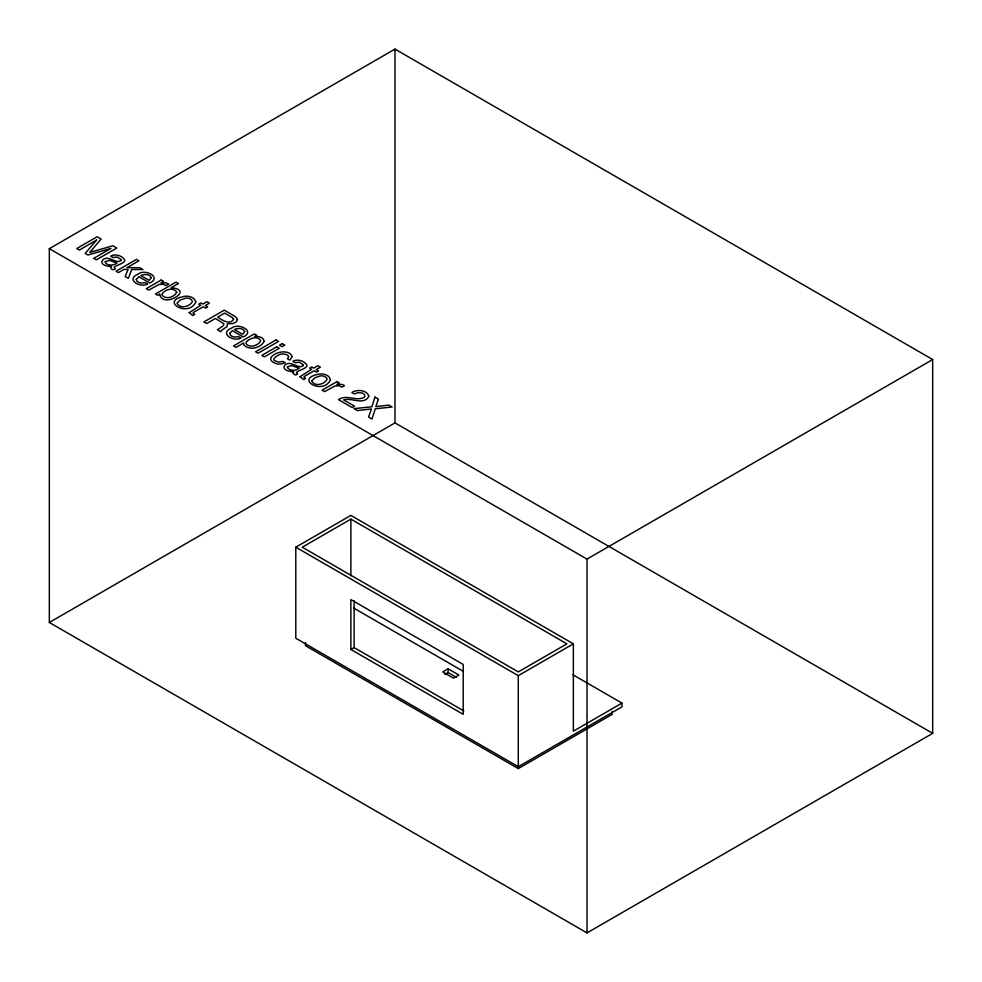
<?xml version="1.0" encoding="UTF-8"?>
<svg xmlns="http://www.w3.org/2000/svg" width="982" height="982" viewBox="0 0 982 982"><rect width="100%" height="100%" fill="white"/><g stroke="black" fill="none" stroke-linecap="round" stroke-linejoin="round"><path stroke-width="1.47" d="M49.321 248.667L394.985 49.1L932.679 359.535L932.679 733.333L587.015 932.9L49.321 622.465L49.321 248.667L587.015 559.102L932.679 359.535M49.321 622.465L394.985 422.898L932.679 733.333M295.791 547.195L350.881 515.403L573.365 643.848L573.365 731.16L621.974 703.1L621.974 706.831L518.287 766.697L295.791 638.239L295.791 547.195L518.287 675.653L573.365 643.848M350.881 519.134L302.272 547.195L518.287 671.909L566.896 643.848L350.881 519.134L350.881 575.808M350.881 649.47L463.209 714.319L463.209 664.433L350.881 599.585L350.881 649.47L354.121 647.592L463.799 710.919M448.087 668.803L442.686 671.921L453.488 678.157L458.889 675.039L448.087 668.803L448.087 672.535L456.483 677.384M444.846 674.413L448.087 672.535M305.512 642.731L305.512 645.726L518.287 768.575L612.252 714.319L612.252 711.324M572.972 674.806L621.974 703.1M353.532 607.968L463.529 671.479M587.015 559.102L587.015 932.9M518.287 675.653L518.287 768.575M394.985 49.1L394.985 422.898M354.121 600.739L354.121 647.592M292.12 356.589L289.8 360.124L287.37 358.712L288.647 356.81L288.291 355.815C284.105 351.998 276.973 354.551 274.015 358.675A4.345 2.504 0 0 0 274.604 360.676L278.876 362.162L282.755 361.376L285.185 362.788L281.883 363.843A7.23 4.173 0 0 1 277.268 363.917C257.861 358.295 287.64 344.756 292.12 356.589M189.17 312.681L192.791 315.529L194.767 314.387L193.024 313.258L193.54 312.35L203.274 306.74L205.655 308.115L207.693 306.924L205.312 305.549L209.473 303.156L206.944 301.695L202.783 304.089L200.77 302.922L198.72 304.113L200.733 305.279L189.17 312.681M300.05 376.695L303.684 379.555L305.66 378.414L303.917 377.284L304.432 376.376L314.166 370.754L316.535 372.129L318.585 370.95L316.204 369.576L320.365 367.17L317.837 365.709L313.675 368.115L311.65 366.949L309.612 368.127L311.625 369.293L300.05 376.695M136.265 279.416C136.719 283.16 142.194 283.565 145.115 282.607L147.57 284.031C139.984 288.401 125.021 279.084 138.499 273.941C144.98 268.614 162.275 277.255 149.755 283.012L138.843 276.703L136.265 279.416M229.739 333.389C230.181 337.121 235.655 337.526 238.577 336.568L241.044 337.992C233.446 342.362 218.483 333.045 231.961 327.902C238.442 322.575 255.737 331.216 243.229 336.973L232.304 330.664L229.739 333.389M121.203 259.69L121.13 260.512C115.631 264.502 108.486 254.338 102.619 260.009C99.072 264.698 108.216 266.883 111.567 266.355L110.622 267.411L111.592 269.019L113.568 269.878L115.41 268.798C110.021 266.282 124.395 264.342 124.751 260.439L124.616 259.702C121.682 255.492 115.262 253.491 110.659 256.155L112.991 257.505L117.226 257.026L121.203 259.69M303.389 364.862L303.315 365.697C297.816 369.686 290.672 359.51 284.805 365.194C281.245 369.883 290.402 372.068 293.753 371.54L292.808 372.583L293.778 374.203L295.754 375.05L297.595 373.982C292.206 371.466 306.58 369.527 306.936 365.623L306.801 364.887C303.868 360.676 297.448 358.675 292.845 361.339L295.177 362.689L299.412 362.211L303.389 364.862M177.325 302.91L177.239 303.659C180.393 309.281 190.091 306.458 192.484 301.511L191.686 299.866L189.44 298.54A4.824 2.786 0 0 0 185.524 298.184L180.258 300.013L177.325 302.91M311.994 380.66L311.895 381.397C315.05 387.031 324.747 384.208 327.141 379.248L326.355 377.604L324.097 376.29A4.824 2.786 0 0 0 320.181 375.922L314.915 377.763L311.994 380.66M237.435 319.408L236.453 321.63L233.151 323.52L227.247 323.827L227.198 326.478L221.686 330.234L220.864 331.744L217.464 329.78L223.43 325.57L223.835 323.765L215.426 318.475L206.65 323.532L203.888 321.936L224.326 310.14L235.754 316.928L237.435 319.408M176.662 292.145C174.735 297.129 165.651 300.038 162.079 295.079L162.03 294.17C164.522 289.518 173.654 286.842 176.662 292.145M159.698 294.232C162.435 309.355 195.627 289.371 171.015 287.836L178.429 283.553L175.999 282.153L155.475 293.999L157.795 295.324L159.698 294.232M195.823 301.793C188.937 318.499 157.857 300.455 185.524 296.208A8.703 5.02 0 0 1 191.208 297.08L194.141 298.737L195.823 301.793M330.48 379.543C323.606 396.249 292.513 378.193 320.181 373.946A8.703 5.02 0 0 1 325.864 374.817L328.798 376.487L330.48 379.543M105.344 261.593L105.197 262.354C107.75 266.036 113.777 265.754 117.054 263.053L109.358 260.377L105.344 261.593M287.53 366.777L287.382 367.538C289.935 371.221 295.963 370.938 299.24 368.238L291.544 365.562L287.53 366.777M151.265 277.661L149.178 280.373L140.892 275.598C144.035 273.978 149.78 273.72 151.265 277.661M244.727 331.621L242.64 334.334L234.367 329.559C237.497 327.939 243.241 327.681 244.727 331.621M233.544 319.248C230.169 325.558 221.551 319.837 217.734 317.137L224.718 313.111L232.648 317.812L233.544 319.248M368.851 396.225C364.113 405.738 351.458 397.329 343.663 399.907L354.551 406.192L352.182 407.555L338.495 399.662C346.597 393.708 356.932 402.215 364.727 396.924L364.69 394.641L362.076 392.972L357.878 392.653L354.392 393.991L351.851 392.518C356.945 389.191 366.826 389.707 368.851 396.225M264.133 341.343C260.93 348.18 248.753 350.942 243.683 344.645L243.634 342.951L236.024 347.358L233.507 345.91L254.289 333.905L256.732 335.316L254.755 336.458C258.229 336.139 263.839 337.035 264.133 341.343M374.952 397.096L371.847 406.806L354.048 408.635L357.387 410.562L371.454 408.978L368.557 417.019L371.994 418.995L375.284 408.794L392.113 407.002L388.811 405.1L375.811 406.622L378.414 399.097L374.952 397.096M131.686 269.485L128.384 278.348L125.18 276.507L128.053 269.473L124.027 269.375L118.429 272.603L116.023 271.216L136.473 259.408L138.879 260.807L127.009 267.656L139.763 267.705L142.967 269.559L131.686 269.485M246.372 341.859L246.016 343.651C249.674 348.365 257.922 345.676 260.598 341.196L260.574 340.288C257.124 335.562 249.723 338.299 246.372 341.859M96.567 240.074L85.201 253.417L87.938 255.001L111.015 248.409L93.72 258.34L96.346 259.849L116.797 248.053L112.869 245.782L89.755 252.399L101.158 239.031L97.193 236.736L76.756 248.544L79.395 250.066L96.567 240.074M161.158 280.066L146.257 288.671L148.761 290.107L159.084 284.449L163.307 284.314L166.032 285.615L168.671 284.093L166.265 282.939L160.962 282.926L163.54 281.429L161.158 280.066M276.016 339.981L255.565 351.777L258.082 353.225L278.52 341.417L276.016 339.981M276.666 346.83L261.838 355.398L264.379 356.871L279.219 348.303L276.666 346.83M282.276 343.59L279.44 345.234L281.981 346.695L284.829 345.063L282.276 343.59M337.01 381.593L322.108 390.198L324.612 391.634L334.936 385.975L339.158 385.84L341.883 387.154L344.522 385.619L342.117 384.465L336.814 384.453L339.391 382.968L337.01 381.593"/></g></svg>
